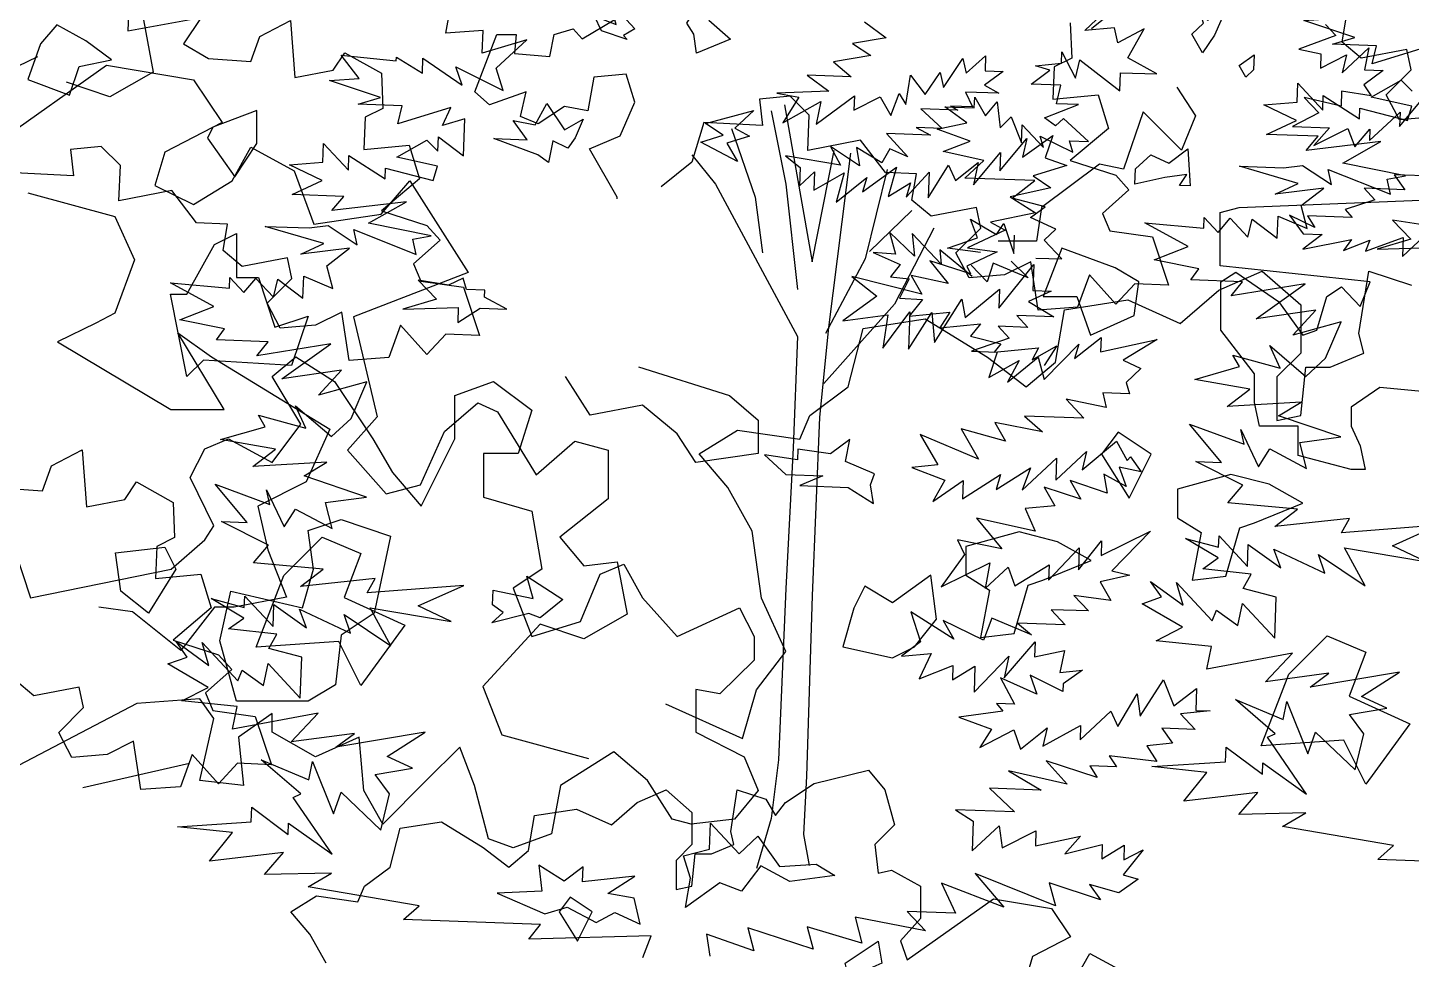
# Model space of a CAD drawing. Header units: inches. Extents: x -11 to 128, y 7 to 56.
# Drawn here: x 21.9189 to 22.3657, y 22.7921 to 23.0931 of the extents above; entities that cross this region are included whole.
import ezdxf

# ---------------------------------------------------------------- set-up
doc = ezdxf.new("R2010")
doc.units = ezdxf.units.IN
doc.header["$MEASUREMENT"] = 0
doc.layers.add('CAY', color=94, linetype='Continuous')
doc.layers.add('CAY-3', color=61, linetype='Continuous')
picture_1 = doc.add_image_def('image1.jpg', size_in_pixel=(1680, 1093))

# ---------------------------------------------------------------- blocks, each defined once
blk = doc.blocks.new('A$C76451831')
at = {"layer": 'CAY'}
for p, q in [((2376.83, 1830.3), (2385.26, 1838.17)), ((2398.19, 1832.28), (2376.83, 1830.3)), ((2400.53, 1821.31), (2398.19, 1832.28)), ((2419.46, 1831.53), (2400.53, 1821.31)), ((2407.86, 1810.63), (2419.46, 1831.53)), ((2550.08, 1834.68), (2557.51, 1826.71)), ((2557.51, 1826.71), (2530.88, 1816.76)), ((2360.15, 1806.86), (2360.43, 1815.01)), ((2360.43, 1815.01), (2370.19, 1796.08)), ((2530.88, 1816.76), (2546.62, 1813.49)), ((2546.62, 1813.49), (2546.26, 1803.08)), ((2546.26, 1803.08), (2565.18, 1812.84)), ((2562.01, 1799.81), (2581.21, 1817.72)), ((2565.18, 1812.84), (2562.01, 1799.81)), ((2581.21, 1817.72), (2577.94, 1801.97)), ((1580.12, 1739.29), (1673.28, 1805.36)), ((1673.28, 1805.36), (1735.78, 1794.74)), ((2338.32, 1791.75), (2351.81, 1801.71)), ((2341.5, 1804.79), (2360.15, 1806.86)), ((2351.81, 1801.71), (2341.5, 1804.79)), ((2370.19, 1796.08), (2373.37, 1809.12)), ((2373.37, 1809.12), (2402.04, 1786.81)), ((2428.75, 1799.02), (2407.86, 1810.63)), ((2591.52, 1801.5), (2577.56, 1791.1)), ((2577.94, 1801.97), (2591.52, 1801.5)), ((1735.78, 1794.74), (1756.42, 1764.07)), ((2359.59, 1791.01), (2338.32, 1791.75)), ((2402.04, 1786.81), (2402.5, 1799.94)), ((2402.5, 1799.94), (2428.75, 1799.02)), ((2297.39, 1774.6), (2297.66, 1782.29)), ((2297.66, 1782.29), (2305.35, 1768.88)), ((2356.4, 1777.52), (2359.59, 1791.01)), ((2561.17, 1775.81), (2534.65, 1782.18)), ((2534.65, 1782.18), (2545.14, 1770.93)), ((2561.55, 1786.68), (2561.17, 1775.81)), ((2582.72, 1783.22), (2561.55, 1786.68)), ((2577.56, 1791.1), (2582.72, 1783.22)), ((2603.25, 1761.19), (2622.65, 1784.54)), ((2292.03, 1763.9), (2276.12, 1775.34)), ((2276.12, 1775.34), (2297.39, 1774.6)), ((2305.35, 1768.88), (2313.86, 1779.01)), ((2313.86, 1779.01), (2315.93, 1760.35)), ((2347.89, 1767.39), (2372.24, 1776.97)), ((2372.24, 1776.97), (2356.4, 1777.52)), ((2581.6, 1751.07), (2603.62, 1771.61)), ((2603.62, 1771.61), (2603.25, 1761.19)), ((1756.42, 1764.07), (1715.15, 1742.83)), ((2270.57, 1759.21), (2292.03, 1763.9)), ((2315.93, 1760.35), (2323.91, 1768.23)), ((2323.91, 1768.23), (2331.4, 1749.38)), ((2331.4, 1749.38), (2331.86, 1762.51)), ((2331.86, 1762.51), (2347.15, 1746.11)), ((2355.85, 1761.67), (2347.89, 1767.39)), ((2361.47, 1766.92), (2355.85, 1761.67)), ((2379.47, 1750.42), (2361.47, 1766.92)), ((2545.14, 1770.93), (2526.22, 1761.16)), ((2294.29, 1750.68), (2270.57, 1759.21)), ((2347.15, 1746.11), (2344.72, 1754.36)), ((2344.72, 1754.36), (2368.33, 1742.65)), ((2526.22, 1761.16), (2552.92, 1760.23)), ((2552.92, 1760.23), (2541.6, 1747.48)), ((2541.6, 1747.48), (2566.05, 1759.77)), ((2566.05, 1759.77), (2571.02, 1746.45)), ((2571.02, 1746.45), (2581.89, 1759.22)), ((2581.89, 1759.22), (2581.6, 1751.07)), ((1715.15, 1742.83), (1708.07, 1718.65)), ((1763.5, 1722.19), (1777.06, 1746.37)), ((1777.06, 1746.37), (1808.31, 1729.27)), ((2275, 1743.19), (2294.29, 1750.68)), ((2304.23, 1736.73), (2275, 1743.19)), ((2365.9, 1750.9), (2379.47, 1750.42)), ((2368.33, 1742.65), (2365.9, 1750.9)), ((2290.64, 1724.06), (2304.23, 1736.73)), ((1735.78, 1705.08), (1763.5, 1722.19)), ((1808.31, 1729.27), (1822.46, 1690.92)), ((1870.81, 1698), (1891.44, 1722.19)), ((1891.44, 1722.19), (1933.31, 1656.12)), ((2340.88, 1722.3), (2290.64, 1724.06)), ((2324.58, 1709.73), (2340.88, 1722.3)), ((2628.74, 1725.4), (2599.32, 1726.42)), ((2599.32, 1726.42), (2607.1, 1715.73)), ((1708.07, 1718.65), (1735.78, 1705.08)), ((2577.68, 1716.75), (2585.55, 1708.32)), ((2607.1, 1715.73), (2577.68, 1716.75)), ((2348.38, 1703.45), (2324.58, 1709.73)), ((2337.68, 1695.67), (2348.38, 1703.45)), ((2585.55, 1708.32), (2564.01, 1701.36)), ((1822.46, 1690.92), (1870.81, 1698)), ((2294.59, 1694.45), (2313.24, 1683.37)), ((2299.57, 1681.13), (2294.59, 1694.45)), ((2355.97, 1687.32), (2337.68, 1695.67)), ((2523.99, 1697.32), (2533.94, 1683.83)), ((2542.26, 1688.52), (2523.99, 1697.32)), ((2569.25, 1695.74), (2537.11, 1696.86)), ((2537.11, 1696.86), (2542.26, 1688.52)), ((2564.01, 1701.36), (2569.25, 1695.74)), ((2236.31, 1685.23), (2240.6, 1669.26)), ((2254.38, 1667.88), (2236.31, 1685.23)), ((2252.8, 1684.11), (2254.38, 1667.88)), ((2273.61, 1662.02), (2252.8, 1684.11)), ((2313.24, 1683.37), (2318.5, 1691.35)), ((2318.5, 1691.35), (2325.91, 1669.79)), ((2325.91, 1669.79), (2326.36, 1682.92)), ((2347.54, 1679.46), (2355.97, 1687.32)), ((2547.52, 1683.35), (2533.56, 1672.96)), ((2533.94, 1683.83), (2547.52, 1683.35)), ((2605.43, 1667.73), (2624.63, 1685.65)), ((2272.6, 1672.39), (2273.61, 1662.02)), ((2295.85, 1653.27), (2272.6, 1672.39)), ((2278.01, 1673.72), (2299.57, 1681.13)), ((2301.92, 1670.62), (2278.01, 1673.72)), ((2360.21, 1665.87), (2347.54, 1679.46)), ((2533.56, 1672.96), (2568.69, 1679.89)), ((2568.69, 1679.89), (2562.98, 1671.93)), ((2562.98, 1671.93), (2581.82, 1679.44)), ((2578.82, 1671.38), (2605.9, 1681.31)), ((2581.82, 1679.44), (2578.82, 1671.38)), ((2605.9, 1681.31), (2605.43, 1667.73)), ((2224.56, 1670.43), (2244.05, 1661.86)), ((2240.6, 1669.26), (2224.56, 1670.43)), ((2310.84, 1662.93), (2306.71, 1649.32)), ((2336, 1652.18), (2310.84, 1662.93)), ((2323.91, 1664.2), (2336, 1652.18)), ((2341.65, 1666.52), (2360.21, 1665.87)), ((1933.31, 1656.12), (1850.76, 1624.27)), ((2244.05, 1661.86), (2237.18, 1653)), ((2237.18, 1653), (2250.52, 1651.57)), ((2306.71, 1649.32), (2295.06, 1661.39)), ((2473.21, 1643.47), (2504.46, 1657.04)), ((2504.46, 1657.04), (2532.18, 1632.86)), ((2574.04, 1612.21), (2581.11, 1657.04)), ((2581.11, 1657.04), (2611.77, 1647.01)), ((2250.52, 1651.57), (2243.68, 1637.7)), ((2445.5, 1619.29), (2473.21, 1643.47)), ((2243.68, 1637.7), (2260.17, 1636.58)), ((2260.17, 1636.58), (2250.41, 1624.7)), ((2362.36, 1629.32), (2407.77, 1636.4)), ((2407.77, 1636.4), (2445.5, 1619.29)), ((2532.18, 1632.86), (2532.18, 1598.05)), ((1850.76, 1624.27), (1867.86, 1552.31)), ((2217.32, 1615.75), (2262.13, 1622.83)), ((2250.41, 1624.7), (2279.71, 1627.56)), ((2262.13, 1622.83), (2306.94, 1595.11)), ((2279.71, 1627.56), (2272.61, 1616.4)), ((2355.88, 1591.57), (2362.36, 1629.32)), ((2206.7, 1573.87), (2217.32, 1615.75)), ((2272.61, 1616.4), (2301.91, 1619.26)), ((2301.91, 1619.26), (2294.59, 1610.35)), ((2577.58, 1598.05), (2574.04, 1612.21)), ((2294.59, 1610.35), (2316.52, 1604.76)), ((2316.52, 1604.76), (2311.64, 1598.82)), ((2339.03, 1593.3), (2356.71, 1603.22)), ((2356.71, 1603.22), (2347.62, 1589.13)), ((2306.94, 1595.11), (2334.65, 1573.87)), ((2311.64, 1598.82), (2343.64, 1601.95)), ((2343.64, 1601.95), (2339.03, 1593.3)), ((2532.18, 1598.05), (2515.08, 1580.95)), ((2553.4, 1588.03), (2577.58, 1598.05)), ((2334.65, 1573.87), (2355.88, 1591.57)), ((2532.18, 1553.22), (2535.71, 1588.03)), ((2535.71, 1588.03), (2553.4, 1588.03)), ((2178.99, 1553.22), (2206.7, 1573.87)), ((2515.08, 1580.95), (2515.08, 1549.69)), ((1916.21, 1541.69), (1940.38, 1562.33)), ((1940.38, 1562.33), (1954.53, 1555.85)), ((1954.53, 1555.85), (1982.25, 1510.43)), ((2171.92, 1536.12), (2178.99, 1553.22)), ((2515.08, 1549.69), (2532.18, 1553.22)), ((1867.86, 1552.31), (1846.63, 1528.12)), ((2099.39, 1525.5), (2127.11, 1542.61)), ((2127.11, 1542.61), (2171.92, 1536.12)), ((1899.11, 1503.35), (1916.21, 1541.69)), ((1982.25, 1510.43), (2009.96, 1534.61)), ((2009.96, 1534.61), (2034.13, 1528.12)), ((1846.63, 1528.12), (1874.34, 1496.86)), ((2034.13, 1528.12), (2034.13, 1493.32)), ((2120.03, 1501.32), (2099.39, 1525.5)), ((1874.34, 1496.86), (1899.11, 1503.35)), ((2034.13, 1493.32), (1999.34, 1465.6)), ((2137.72, 1470.05), (2120.03, 1501.32)), ((1999.34, 1465.6), (2016.44, 1444.95)), ((2144.2, 1421.69), (2137.72, 1470.05)), ((2016.44, 1444.95), (2040.62, 1447.9)), ((2040.62, 1447.9), (2047.69, 1410.15)), ((2161.89, 1383.34), (2144.2, 1421.69)), ((2047.69, 1410.15), (2016.44, 1392.45)), ((1985.19, 1403.07), (1943.92, 1358.24)), ((2016.44, 1392.45), (1985.19, 1403.07)), ((2140.67, 1355.62), (2161.89, 1383.34)), ((1943.92, 1358.24), (1957.48, 1323.44)), ((2130.64, 1320.82), (2140.67, 1355.62)), ((2075.22, 1345.59), (2130.64, 1320.82)), ((1957.48, 1323.44), (2019.98, 1306.33)), ((1732.84, 1302.79), (1656.18, 1285.1)), ((5255.24, 665.46), (5258.6, 683.93)), ((5037.78, 674.95), (5044.86, 637.2)), ((5282.04, 667.24), (5255.24, 665.46)), ((5281.47, 650.94), (5282.04, 667.24)), ((5556.41, 673.53), (5571.87, 662.11)), ((5313.53, 660.7), (5281.47, 650.94)), ((5291.51, 640.16), (5313.53, 660.7)), ((5571.87, 662.11), (5547.71, 657.97)), ((5547.71, 657.97), (5561, 649.34)), ((4917.76, 627.72), (4961.78, 648.56)), ((5179.91, 649.5), (5219.64, 645.39)), ((5192.92, 632.73), (5179.91, 649.5)), ((5219.64, 645.39), (5219.74, 648.11)), ((5219.74, 648.11), (5238.37, 636.58)), ((5238.37, 636.58), (5238.75, 647.45)), ((5238.75, 647.45), (5267.07, 627.87)), ((5561, 649.34), (5534.11, 644.84)), ((5613.22, 626.21), (5627.08, 647.03)), ((5627.08, 647.03), (5629.44, 636.52)), ((5629.44, 636.52), (5643.47, 649.18)), ((5643.47, 649.18), (5643.09, 638.31)), ((5044.86, 637.2), (5013.61, 619.51)), ((5262.55, 641.18), (5296.39, 624.13)), ((5267.07, 627.87), (5262.55, 641.18)), ((5296.39, 624.13), (5291.51, 640.16)), ((5534.11, 644.84), (5546.87, 633.97)), ((5599.9, 621.24), (5610.88, 637.17)), ((5610.88, 637.17), (5613.22, 626.21)), ((5656.22, 637.86), (5642.73, 627.9)), ((5643.09, 638.31), (5656.22, 637.86)), ((5013.61, 619.51), (4982.36, 630.13)), ((5171.57, 631.21), (5192.92, 632.73)), ((5208.3, 619.04), (5171.57, 631.21)), ((5515.19, 635.07), (5530.65, 623.65)), ((5546.87, 633.97), (5515.19, 635.07)), ((5586.05, 614.01), (5589.51, 635.2)), ((5589.51, 635.2), (5599.9, 621.24)), ((5642.73, 627.9), (5652.95, 622.1)), ((5192.27, 614.16), (5208.3, 619.04)), ((5530.65, 623.65), (5493.44, 622.23)), ((5493.44, 622.23), (5509.21, 619.42)), ((5509.21, 619.42), (5497.68, 600.78)), ((5521.67, 599.94), (5549.11, 620.29)), ((5549.11, 620.29), (5548.75, 609.88)), ((5548.75, 609.88), (5567.67, 619.64)), ((5567.67, 619.64), (5575.36, 606.23)), ((5575.36, 606.23), (5581.34, 621.88)), ((5581.34, 621.88), (5586.05, 614.01)), ((5628.96, 622.94), (5634.03, 612.34)), ((5652.95, 622.1), (5628.96, 622.94)), ((5223.95, 613.06), (5192.27, 614.16)), ((5220.78, 600.02), (5223.95, 613.06)), ((5258.8, 611.84), (5220.78, 600.02)), ((5252.91, 598.9), (5258.8, 611.84)), ((5497.68, 600.78), (5524.95, 616.15)), ((5524.95, 616.15), (5521.67, 599.94)), ((5596.82, 610.92), (5612.19, 596.78)), ((5623.52, 609.98), (5596.82, 610.92)), ((5618.19, 612.89), (5623.52, 609.98)), ((5634.03, 612.34), (5618.19, 612.89)), ((5268.94, 603.78), (5252.91, 598.9)), ((5268.01, 577.07), (5268.94, 603.78)), ((5612.19, 596.78), (5593.63, 597.43)), ((5593.63, 597.43), (5603.87, 592.08)), ((5219.94, 576.02), (5241.67, 588.41)), ((5241.67, 588.41), (5249.55, 580.43)), ((5249.55, 580.43), (5249.91, 590.84)), ((5249.91, 590.84), (5268.01, 577.07)), ((5603.87, 592.08), (5572.18, 593.19)), ((5572.18, 593.19), (5587.46, 576.34)), ((5653.72, 566.32), (5673.11, 589.67)), ((5669.92, 576.18), (5691.77, 591.73)), ((5673.11, 589.67), (5669.92, 576.18)), ((5691.77, 591.73), (5686.22, 575.61)), ((5166.8, 572.44), (5167.27, 586.02)), ((5167.27, 586.02), (5185.18, 566.81)), ((5185.18, 566.81), (5185.54, 577.23)), ((5185.54, 577.23), (5211.69, 560.45)), ((5552.79, 569.84), (5531.98, 583.71)), ((5531.98, 583.71), (5539.21, 570.31)), ((5568.73, 572), (5550.53, 583.07)), ((5550.53, 583.07), (5552.79, 569.84)), ((5574.52, 582.23), (5568.73, 572)), ((5587.46, 576.34), (5574.52, 582.23)), ((5634.78, 556.1), (5654.18, 579.45)), ((5654.18, 579.45), (5653.72, 566.32)), ((5142.71, 570.56), (5166.8, 572.44)), ((5166.34, 559.31), (5142.71, 570.56)), ((5211.69, 560.45), (5211.96, 568.14)), ((5211.96, 568.14), (5246.09, 559.24)), ((5249.17, 569.56), (5219.94, 576.02)), ((5246.09, 559.24), (5249.17, 569.56)), ((5499.57, 577.14), (5510.15, 568.61)), ((5539.21, 570.31), (5499.57, 577.14)), ((5510.15, 568.61), (5509.69, 555.48)), ((5554.86, 551.18), (5579.49, 568.91)), ((5579.49, 568.91), (5573.32, 547.82)), ((5602.29, 546.81), (5616.7, 570.33)), ((5616.7, 570.33), (5621.75, 559.27)), ((5621.75, 559.27), (5638.07, 572.3)), ((5638.07, 572.3), (5634.78, 556.1)), ((5701.88, 570.07), (5677.61, 562.76)), ((5686.22, 575.61), (5701.88, 570.07)), ((5144.69, 549.18), (5166.34, 559.31)), ((5509.69, 555.48), (5520.47, 565.53)), ((5520.47, 565.53), (5520.01, 552.4)), ((5520.01, 552.4), (5541.74, 564.79)), ((5541.74, 564.79), (5536.02, 543.68)), ((5536.02, 543.68), (5557.94, 561.5)), ((5557.94, 561.5), (5554.86, 551.18)), ((5573.32, 547.82), (5589.52, 557.68)), ((5586.44, 547.36), (5602.93, 565.37)), ((5589.52, 557.68), (5586.44, 547.36)), ((5602.93, 565.37), (5602.29, 546.81)), ((5677.61, 562.76), (5690.45, 554.15)), ((5181.8, 547.89), (5144.69, 549.18)), ((5173.29, 537.76), (5181.8, 547.89)), ((5690.45, 554.15), (5661.22, 547.47)), ((5661.22, 547.47), (5679.4, 535.95)), ((5226.98, 544.04), (5173.29, 537.76)), ((5199.71, 528.68), (5226.98, 544.04)), ((5683.65, 539.8), (5680.11, 515.62)), ((5244.7, 519.4), (5199.71, 528.68)), ((5679.4, 535.95), (5646.99, 529.38)), ((5646.99, 529.38), (5657.66, 523.56)), ((5125.31, 526.29), (5156.99, 525.18)), ((5167.47, 513.94), (5125.31, 526.29)), ((5156.99, 525.18), (5170.65, 526.97)), ((5170.65, 526.97), (5191.46, 513.1)), ((5189.12, 524.06), (5233.82, 506.18)), ((5191.46, 513.1), (5189.12, 524.06)), ((5231.48, 517.14), (5244.7, 519.4)), ((5657.66, 523.56), (5630.49, 510.91)), ((5150.9, 506.35), (5167.47, 513.94)), ((5185.94, 510.57), (5150.9, 506.35)), ((5169.64, 497.99), (5185.94, 510.57)), ((5233.82, 506.18), (5231.48, 517.14)), ((5651.68, 507.91), (5630.03, 497.78)), ((5630.49, 510.91), (5651.68, 507.91)), ((5680.11, 515.62), (5652.4, 515.62)), ((5174.04, 481.52), (5169.64, 497.99)), ((5632.55, 492.25), (5603.42, 501.43)), ((5603.42, 501.43), (5616.44, 485.11)), ((5630.03, 497.78), (5632.55, 492.25)), ((5652.99, 467.51), (5678.1, 498.82)), ((5678.1, 498.82), (5677.45, 480.26)), ((5099.74, 481.85), (5100.01, 489.54)), ((5100.01, 489.54), (5110.05, 478.77)), ((5110.05, 478.77), (5118.57, 488.9)), ((5118.57, 488.9), (5131.23, 475.31)), ((5131.23, 475.31), (5134.41, 488.34)), ((5134.41, 488.34), (5152.5, 474.56)), ((5152.5, 474.56), (5153.06, 490.41)), ((5153.06, 490.41), (5174.04, 481.52)), ((5597.6, 477.61), (5547.29, 490.25)), ((5547.29, 490.25), (5565.37, 476.01)), ((5589.92, 491.02), (5597.6, 477.61)), ((5616.44, 485.11), (5589.92, 491.02)), ((5057.27, 485.6), (5099.74, 481.85)), ((5088.4, 468.64), (5057.27, 485.6)), ((5628.73, 460.65), (5653.46, 481.1)), ((5653.46, 481.1), (5652.99, 467.51)), ((5690.58, 479.8), (5674.45, 472.2)), ((5677.45, 480.26), (5690.58, 479.8)), ((5064.05, 459.07), (5088.4, 468.64)), ((5565.37, 476.01), (5540.74, 458.29)), ((5606.81, 442.83), (5626.47, 473.88)), ((5626.47, 473.88), (5628.73, 460.65)), ((5674.45, 472.2), (5692.64, 461.14)), ((5096, 452.51), (5064.05, 459.07)), ((5540.74, 458.29), (5573.06, 462.6)), ((5569.51, 438.7), (5589, 464.76)), ((5573.06, 462.6), (5569.51, 438.7)), ((5589, 464.76), (5588.07, 438.05)), ((5588.07, 438.05), (5604.84, 464.21)), ((5604.84, 464.21), (5606.81, 442.83)), ((5665.94, 462.08), (5673.8, 453.64)), ((5692.64, 461.14), (5665.94, 462.08)), ((5062.55, 449.63), (5086.72, 432.52)), ((5090.28, 444.55), (5096, 452.51)), ((5652.53, 454.38), (5660.39, 445.95)), ((5673.8, 453.64), (5652.53, 454.38)), ((5127.39, 443.26), (5090.28, 444.55)), ((5119.34, 433.11), (5127.39, 443.26)), ((5172.65, 441.67), (5119.34, 433.11)), ((5137.34, 416.61), (5172.65, 441.67)), ((5660.39, 445.95), (5633.33, 436.47)), ((5685.63, 416.05), (5710.54, 441.48)), ((5707.46, 431.16), (5726.57, 446.36)), ((5710.54, 441.48), (5707.46, 431.16)), ((5726.57, 446.36), (5726.2, 435.94)), ((5726.2, 435.94), (5766.85, 444.95)), ((5766.85, 444.95), (5742.31, 429.94)), ((5633.33, 436.47), (5651.88, 435.82)), ((5651.88, 435.82), (5645.8, 417.45)), ((5645.8, 417.45), (5667.53, 429.83)), ((5659.29, 414.25), (5681.21, 432.08)), ((5667.53, 429.83), (5659.29, 414.25)), ((5681.21, 432.08), (5685.63, 416.05)), ((5742.31, 429.94), (5755.24, 424.05)), ((5180.15, 422.83), (5137.34, 416.61)), ((5163.66, 404.81), (5180.15, 422.83)), ((5755.24, 424.05), (5744.47, 414)), ((5198.44, 414.48), (5163.66, 404.81)), ((5187.1, 388.13), (5198.44, 414.48)), ((5744.47, 414), (5746.9, 405.75)), ((5701.45, 401.9), (5714.12, 388.31)), ((5730.24, 395.91), (5701.45, 401.9)), ((5746.9, 405.75), (5727.89, 406.42)), ((5727.89, 406.42), (5730.24, 395.91)), ((5120.57, 390.45), (5154.68, 381.1)), ((5125.26, 382.13), (5120.57, 390.45)), ((5154.68, 381.1), (5147.08, 397.23)), ((5147.08, 397.23), (5173.04, 375.02)), ((5173.04, 375.02), (5187.1, 388.13)), ((5714.12, 388.31), (5671.57, 389.8)), ((5671.57, 389.8), (5684.32, 378.47)), ((5093.21, 372.82), (5125.26, 382.13)), ((5171.94, 380.31), (5154.84, 342.56)), ((5625.93, 380.51), (5638.32, 358.77)), ((5657.8, 371.69), (5625.93, 380.51)), ((5650.11, 385.11), (5657.8, 371.69)), ((5684.32, 378.47), (5650.11, 385.11)), ((5132.85, 366), (5093.21, 372.82)), ((5596.34, 376.56), (5609.18, 354.8)), ((5638.32, 358.77), (5596.34, 376.56)), ((5712.82, 351.18), (5737.55, 371.63)), ((5737.55, 371.63), (5745.22, 357.76)), ((5116.55, 353.42), (5132.85, 366)), ((5669.71, 336.37), (5694.53, 359.53)), ((5693.98, 343.68), (5715.99, 364.22)), ((5694.53, 359.53), (5693.98, 343.68)), ((5715.99, 364.22), (5712.82, 351.18)), ((5745.22, 357.76), (5747.58, 360.4)), ((5747.58, 360.4), (5755.36, 349.7)), ((5169.68, 356.55), (5116.55, 353.42)), ((5153.48, 346.69), (5169.68, 356.55)), ((5609.18, 354.8), (5590.52, 352.74)), ((5590.52, 352.74), (5614.23, 343.75)), ((5651.15, 337.02), (5675.71, 352.48)), ((5675.71, 352.48), (5669.71, 336.37)), ((5755.36, 349.7), (5739.62, 352.97)), ((5739.62, 352.97), (5744.58, 339.2)), ((5112.43, 313.22), (5089.38, 340.77)), ((5089.38, 340.77), (5128.75, 326.25)), ((5154.84, 342.56), (5120.06, 324.86)), ((5198.26, 331.53), (5153.48, 346.69)), ((5614.23, 343.75), (5605.53, 328.18)), ((5605.53, 328.18), (5627.35, 343.29)), ((5626.89, 330.16), (5654.25, 347.79)), ((5627.35, 343.29), (5626.89, 330.16)), ((5654.25, 347.79), (5651.15, 337.02)), ((5712.08, 329.9), (5685.64, 338.53)), ((5685.64, 338.53), (5693.33, 325.12)), ((5730.81, 334.24), (5704.39, 343.32)), ((5704.39, 343.32), (5712.08, 329.9)), ((5744.58, 339.2), (5728.57, 347.91)), ((5728.57, 347.91), (5730.81, 334.24)), ((5126.39, 336.76), (5139.05, 310.02)), ((5128.75, 326.25), (5126.39, 336.76)), ((5168.67, 327.57), (5198.26, 331.53)), ((5120.06, 324.86), (5127.13, 293.6)), ((5139.05, 310.02), (5147.21, 322.88)), ((5147.21, 322.88), (5173.45, 308.82)), ((5173.45, 308.82), (5168.67, 327.57)), ((5693.33, 325.12), (5671.96, 323.14)), ((5671.96, 323.14), (5679.1, 307.03)), ((5093.87, 313.86), (5112.43, 313.22)), ((5127.72, 296.82), (5093.87, 313.86)), ((5636.83, 316.21), (5655.1, 294.27)), ((5679.1, 307.03), (5636.83, 316.21)), ((5623.15, 300.82), (5628.22, 290.22)), ((5655.1, 294.27), (5623.15, 300.82)), ((5710.31, 279.19), (5726.89, 299.92)), ((5726.53, 289.51), (5762.02, 306.85)), ((5726.89, 299.92), (5726.53, 289.51)), ((5762.02, 306.85), (5734.29, 278.35)), ((5116.85, 284.05), (5127.72, 296.82)), ((5127.13, 293.6), (5140.69, 259.39)), ((5628.22, 290.22), (5611.54, 266.77)), ((5688.75, 271.78), (5710.86, 295.04)), ((5710.86, 295.04), (5710.31, 279.19)), ((5166.99, 279.58), (5116.85, 284.05)), ((5150.69, 267), (5166.99, 279.58)), ((5611.54, 266.77), (5646.58, 284.14)), ((5646.58, 284.14), (5643.22, 265.67)), ((5643.22, 265.67), (5659.62, 280.96)), ((5659.62, 280.96), (5664.59, 267.64)), ((5664.59, 267.64), (5689.13, 282.65)), ((5689.13, 282.65), (5688.75, 271.78)), ((5204.37, 272.83), (5150.69, 267)), ((5198.57, 262.61), (5204.37, 272.83)), ((5747.32, 275.18), (5725.86, 270.49)), ((5725.86, 270.49), (5733.55, 257.07)), ((5734.29, 278.35), (5747.32, 275.18)), ((5140.69, 259.39), (5102.96, 252.31)), ((5110.3, 252.09), (5110.58, 260.24)), ((5110.58, 260.24), (5131.11, 238.22)), ((5268.09, 267.89), (5198.57, 262.61)), ((5235.4, 253.16), (5268.09, 267.89)), ((5733.55, 257.07), (5706.94, 260.72)), ((5706.94, 260.72), (5717.43, 249.48)), ((5029.84, 248.77), (5005.67, 252.31)), ((5088.81, 252.31), (5064.63, 221.05)), ((5110.03, 244.39), (5086.5, 258.36)), ((5086.5, 258.36), (5110.3, 252.09)), ((5102.96, 252.31), (5088.81, 252.31)), ((5131.11, 238.22), (5131.66, 254.07)), ((5131.66, 254.07), (5155.1, 237.38)), ((5155.1, 237.38), (5150.12, 250.7)), ((5150.12, 250.7), (5186.68, 233.56)), ((5200.91, 251.65), (5259.03, 241.91)), ((5215.82, 224.38), (5200.91, 251.65)), ((5259.03, 241.91), (5235.4, 253.16)), ((5620.65, 229.28), (5589.62, 248.95)), ((5589.62, 248.95), (5596.57, 227.4)), ((5717.43, 249.48), (5690.72, 250.41)), ((5690.72, 250.41), (5700.77, 239.63)), ((5064.63, 221.05), (5029.84, 248.77)), ((5098.88, 236.62), (5110.03, 244.39)), ((5186.68, 233.56), (5182.16, 246.86)), ((5182.16, 246.86), (5215.82, 224.38)), ((5641.92, 228.54), (5612.96, 242.7)), ((5612.96, 242.7), (5620.65, 229.28)), ((5647.91, 244.2), (5641.92, 228.54)), ((5676.5, 232.32), (5647.91, 244.2)), ((5700.77, 239.63), (5666.37, 240.83)), ((5666.37, 240.83), (5676.5, 232.32)), ((5133.64, 232.69), (5098.88, 236.62)), ((5127.84, 222.47), (5133.64, 232.69)), ((5069.17, 216.35), (5061.4, 227.51)), ((5061.4, 227.51), (5084.82, 210.37)), ((5079.96, 226.86), (5105.73, 199.21)), ((5084.82, 210.37), (5079.96, 226.86)), ((5151.64, 216.19), (5127.84, 222.47)), ((5596.57, 227.4), (5583.06, 216.99)), ((5583.06, 216.99), (5604.43, 218.97)), ((5604.43, 218.97), (5595.64, 200.69)), ((5656.83, 201.27), (5679.04, 227.24)), ((5679.04, 227.24), (5678.66, 216.38)), ((5678.66, 216.38), (5700.12, 221.07)), ((5700.12, 221.07), (5696.85, 205.31)), ((5055.4, 211.39), (5069.17, 216.35)), ((5084.27, 194.52), (5055.4, 211.39)), ((5124.19, 195.85), (5127.46, 211.6)), ((5127.46, 211.6), (5150.61, 186.76)), ((5150.61, 186.76), (5151.64, 216.19)), ((5595.64, 200.69), (5619.99, 210.27)), ((5619.99, 210.27), (5619.62, 199.85)), ((5619.62, 199.85), (5635.83, 209.71)), ((5635.18, 191.15), (5660.1, 217.02)), ((5635.83, 209.71), (5635.18, 191.15)), ((5660.1, 217.02), (5656.83, 201.27)), ((5105.73, 199.21), (5108.71, 206.81)), ((5108.71, 206.81), (5124.19, 195.85)), ((5654.12, 201.37), (5664.33, 182.42)), ((5680.44, 189.57), (5654.12, 201.37)), ((5699.09, 191.64), (5675.48, 203.34)), ((5675.48, 203.34), (5680.44, 189.57)), ((5696.85, 205.31), (5713.22, 207.01)), ((5713.22, 207.01), (5699.28, 197.07)), ((5754.66, 173.83), (5771.43, 199.99)), ((5771.43, 199.99), (5778.93, 181.14)), ((5065.35, 184.75), (5084.27, 194.52)), ((5699.28, 197.07), (5699.09, 191.64)), ((5738.54, 166.23), (5752.5, 189.77)), ((5752.5, 189.77), (5754.66, 173.83)), ((5778.93, 181.14), (5795.23, 193.72)), ((5795.23, 193.72), (5794.68, 177.87)), ((5105.08, 180.65), (5065.35, 184.75)), ((5101.8, 164.44), (5105.08, 180.65)), ((5651.21, 182.88), (5655.99, 177.27)), ((5664.33, 182.42), (5651.21, 182.88)), ((5163.37, 175.89), (5101.8, 164.44)), ((5144.07, 155.26), (5163.37, 175.89)), ((5655.99, 177.27), (5624.12, 172.95)), ((5624.12, 172.95), (5647.84, 164.41)), ((5711.47, 156.75), (5733.48, 177.29)), ((5733.48, 177.29), (5738.54, 166.23)), ((5805.09, 177.51), (5783.72, 175.53)), ((5783.72, 175.53), (5794.2, 164.29)), ((5794.68, 177.87), (5805.09, 177.51)), ((5189.6, 161.37), (5144.07, 155.26)), ((5240.39, 162.32), (5176.11, 151.42)), ((5176.11, 151.42), (5189.6, 161.37)), ((5213.04, 144.69), (5240.39, 162.32)), ((5647.84, 164.41), (5639.22, 151.11)), ((5639.22, 151.11), (5663.68, 163.86)), ((5663.68, 163.86), (5668.64, 150.09)), ((5668.64, 150.09), (5687.75, 165.29)), ((5684.58, 152.25), (5711.83, 167.16)), ((5687.75, 165.29), (5684.58, 152.25)), ((5711.83, 167.16), (5711.47, 156.75)), ((5794.2, 164.29), (5770.22, 165.13)), ((5770.22, 165.13), (5778, 154.43)), ((5778, 154.43), (5759.35, 152.36)), ((5759.35, 152.36), (5766.66, 141.22)), ((5150.92, 117.85), (5122.33, 142.42)), ((5122.33, 142.42), (5156.72, 128.07)), ((5156.72, 128.07), (5159.44, 141.12)), ((5159.44, 141.12), (5174.44, 103.42)), ((5231.32, 136.34), (5213.04, 144.69)), ((5723.66, 129.58), (5686.93, 141.74)), ((5686.93, 141.74), (5702.2, 124.89)), ((5766.66, 141.22), (5732.36, 145.14)), ((5732.36, 145.14), (5737.52, 137.25)), ((5204.43, 131.84), (5231.32, 136.34)), ((5214.82, 117.88), (5204.43, 131.84)), ((5702.2, 124.89), (5659.94, 134.52)), ((5659.94, 134.52), (5683.47, 120.56)), ((5737.52, 137.25), (5718.51, 137.92)), ((5718.51, 137.92), (5723.66, 129.58)), ((5646.36, 121.85), (5664.34, 104.9)), ((5683.47, 120.56), (5646.36, 121.85)), ((5145.4, 115.32), (5150.92, 117.85)), ((5173.42, 74.45), (5145.4, 115.32)), ((5174.44, 103.42), (5179.97, 119.1)), ((5179.97, 119.1), (5208.47, 91.81)), ((5208.47, 91.81), (5214.82, 117.88)), ((5115.33, 97.78), (5115.69, 108.2)), ((5115.69, 108.2), (5141.75, 88.7)), ((5621.8, 106.39), (5634.65, 98.23)), ((5664.34, 104.9), (5621.8, 106.39)), ((5062.19, 94.2), (5115.33, 97.78)), ((5101.92, 90.09), (5062.19, 94.2)), ((5085.34, 69.36), (5101.92, 90.09)), ((5141.75, 88.7), (5142.03, 96.85)), ((5142.03, 96.85), (5173.42, 74.45)), ((5634.65, 98.23), (5633.91, 76.95)), ((5633.91, 76.95), (5653.12, 94.87)), ((5653.12, 94.87), (5655.28, 78.93)), ((5655.28, 78.93), (5679.72, 91.22)), ((5679.72, 91.22), (5679.35, 80.35)), ((5679.35, 80.35), (5711.76, 87.38)), ((5711.76, 87.38), (5700.44, 74.63)), ((5700.44, 74.63), (5727.42, 81.39)), ((5727.42, 81.39), (5727.05, 70.98)), ((5727.05, 70.98), (5743.26, 80.84)), ((5743.26, 80.84), (5742.89, 70.43)), ((5138.57, 75.66), (5085.34, 69.36)), ((5124.88, 59.82), (5138.57, 75.66)), ((5756.74, 77.65), (5742.51, 59.56)), ((5742.89, 70.43), (5756.74, 77.65)), ((5172.95, 60.86), (5124.88, 59.82)), ((5156.29, 51.02), (5172.95, 60.86)), ((5693.7, 37.24), (5636.06, 60.56)), ((5636.06, 60.56), (5656.51, 36.27)), ((5236.02, 37.35), (5156.29, 51.02)), ((5656.51, 36.27), (5611.8, 53.7)), ((5611.8, 53.7), (5621.92, 32.04)), ((5726.02, 41.55), (5689.29, 53.71)), ((5689.29, 53.71), (5693.7, 37.24)), ((5739.34, 46.52), (5718.26, 52.7)), ((5718.26, 52.7), (5726.02, 41.55)), ((5753.28, 56.46), (5739.34, 46.52)), ((5742.51, 59.56), (5753.28, 56.46)), ((5224.8, 27.32), (5236.02, 37.35)), ((5621.92, 32.04), (5587.07, 33.25)), ((5587.07, 33.25), (5600.17, 19.2)), ((5323.46, 23.87), (5224.8, 27.32)), ((5314.94, 13.29), (5323.46, 23.87)), ((5472.46, 21.39), (5476.87, 4.92)), ((5519.51, 6.15), (5472.46, 21.39)), ((5515.09, 22.17), (5519.51, 6.15)), ((5554.55, 10.36), (5515.09, 22.17)), ((5600.17, 19.2), (5549.77, 29.12)), ((5549.77, 29.12), (5554.55, 10.36)), ((5402.93, 15.66), (5314.94, 13.29)), ((5396.95, 0), (5402.93, 15.66)), ((5476.87, 4.92), (5442.85, 16.98)), ((5442.85, 16.98), (5445.02, 1.04))]:
    blk.add_line(p, q, dxfattribs=at)
for points in [[(2453.77, 1827.61), (2462.2, 1835.48), (2459.75, 1843.27), (2464.99, 1837.65), (2478.4, 1845.34), (2470.06, 1827.05), (2461.46, 1814.2)], [(2452.67, 1718.4), (2444.98, 1718.67), (2450.24, 1726.64), (2434.31, 1724.48), (2412.84, 1719.79), (2413.22, 1730.66), (2424.45, 1740.69), (2437.38, 1734.8), (2450.89, 1745.21)], [(1750.85, 1676.24), (1766.68, 1684.16), (1766.68, 1652.48), (1782.52, 1652.48), (1794.4, 1616.83), (1818.15, 1624.76), (1806.27, 1589.11), (1742.93, 1593.07), (1731.05, 1581.19), (1719.18, 1640.6), (1731.05, 1640.6)], [(2424.51, 1525.4), (2400.76, 1541.24), (2388.88, 1525.4), (2408.68, 1493.71)], [(1754.81, 1391.09), (1762.72, 1426.73), (1814.19, 1414.85), (1822.11, 1442.57), (1818.15, 1470.3), (1841.9, 1478.22), (1877.53, 1466.34), (1865.66, 1410.89), (1841.9, 1395.05), (1837.94, 1359.4), (1818.15, 1347.52), (1766.68, 1347.52)], [(1683.55, 1426.73), (1679.59, 1454.45), (1715.22, 1458.41), (1723.14, 1442.57), (1703.34, 1410.89)], [(2270.12, 1406.58), (2266.16, 1438.27), (2238.45, 1418.46), (2218.65, 1430.34), (2210.73, 1414.5), (2202.82, 1386.78), (2238.45, 1378.86), (2254.28, 1386.78)], [(2523.49, 1366.98), (2551.2, 1394.7), (2578.91, 1382.82), (2567.03, 1351.13), (2610.58, 1331.33), (2578.91, 1287.77), (2563.08, 1319.45), (2503.69, 1315.49)], [(2022.48, 1195.89), (2006.64, 1206.45), (1998.72, 1195.89), (2011.92, 1174.77)], [(2220.42, 1169.48), (2228.34, 1174.77), (2230.98, 1158.92), (2207.23, 1148.36), (2204.59, 1158.92)], [(5385.59, 660.91), (5367.22, 666.99), (5362.15, 677.59), (5377.8, 671.61), (5372.94, 688.09), (5391.29, 668.41), (5382.97, 663.72)], [(5433.75, 664.66), (5428.59, 672.55), (5436.76, 685.87), (5455.77, 685.2), (5444.52, 674.72), (5459.91, 661.03), (5435.54, 651)], [(4975.54, 671.37), (4963.75, 657.61), (4954.71, 632.05), (4984.58, 620.64), (4991.66, 641.49), (5014.85, 646.2), (4996.37, 659.97)], [(1313.22, 601.66), (1310.78, 609.9), (1300.19, 604.83), (1278.56, 608.31), (1291.67, 594.7), (1267.4, 587.39), (1307.33, 588.72), (1306.95, 577.85), (1323.17, 588.16), (1342.18, 587.5), (1326.17, 596.22), (1326.34, 601.2)], [(5321.51, 577.92), (5289.74, 589.45), (5313.73, 588.62), (5303.79, 602.56), (5319.54, 599.29), (5327.79, 614.87), (5340.72, 595.83), (5354.13, 603.52), (5348.22, 590.13), (5342.97, 582.61), (5332.29, 587.97), (5329.02, 572.21)], [(5441.93, 600.46), (5476.69, 609.67), (5463.11, 597), (5473.78, 591.19), (5457.3, 586.32), (5464.99, 572.91), (5438.74, 586.97), (5454.77, 591.85)], [(5270.09, 480.89), (5267.66, 489.13), (5257.06, 484.06), (5235.43, 487.54), (5248.55, 473.93), (5224.28, 466.62), (5264.2, 467.94), (5263.82, 457.08), (5280.04, 467.39), (5299.05, 466.73), (5283.04, 475.45), (5283.22, 480.43)], [(1037.58, 376.89), (1009.87, 383.97), (971.54, 373.35), (971.54, 352.71), (988.64, 342.09), (982.16, 307.88), (1006.33, 310.83), (1016.36, 345.63), (1026.97, 349.17), (1061.76, 363.33)], [(5560.63, 340.18), (5563.63, 348.23), (5542.64, 357.13), (5545.91, 372.88), (5531.95, 362.49), (5508.51, 366.03), (5508.25, 358.33), (5484.35, 361.88), (5499.72, 347.75), (5526.42, 346.81), (5509.86, 339.69), (5544.71, 338.47), (5562.89, 326.95)], [(5288.9, 254.01), (5289.27, 264.43), (5318.06, 258.44), (5313.63, 274.46), (5339.33, 257.69), (5323.02, 244.66), (5314.96, 247.66), (5288.45, 240.88), (5296.41, 248.31)], [(5431.12, 57.29), (5426.24, 73.32), (5444.99, 78.11), (5445.64, 96.67), (5466.17, 74.65), (5479.75, 87.32), (5495.3, 65.47), (5521.65, 67.27), (5534.95, 59.1), (5502.63, 54.79), (5481.72, 65.95), (5467.95, 47.84), (5452.3, 53.83), (5427.66, 36.1)], [(5395.07, 24.09), (5390.74, 42.83), (5371.82, 46.21), (5391.29, 58.68), (5353.54, 54.56), (5353.92, 65.42), (5340.41, 55.01), (5322.23, 66.53), (5324.3, 47.87), (5292.07, 46.28), (5326.45, 31.48), (5342.48, 36.36), (5363.39, 25.2), (5376.78, 32.44)]]:
    blk.add_lwpolyline(points, close=True, dxfattribs=at)
for points in [[(2492.57, 1796.79), (2487.87, 1805.12), (2498.57, 1812.9), (2498.19, 1802.04), (2492.57, 1796.79)], [(1831.28, 1158.99), (1819.49, 1179.83), (1805.73, 1195.96), (1824.21, 1207.36), (1854.08, 1203.04), (1858.8, 1214.44), (1877.27, 1228.2), (1884.35, 1256.12), (1914.22, 1260.84), (1944.1, 1242.36), (1962.57, 1228.2), (1976.72, 1240), (1981.05, 1265.17), (2011.31, 1269.89), (2036.47, 1258.48), (2054.94, 1274.61), (2075.78, 1283.65), (2094.25, 1267.53), (2094.25, 1244.33), (2082.85, 1232.92), (2082.85, 1212.08), (2094.25, 1214.44), (2096.61, 1237.64), (2108.4, 1237.64), (2124.52, 1244.33), (2122.16, 1253.76), (2126.88, 1283.65), (2147.32, 1276.97), (2154.39, 1265.17), (2161.47, 1274.61), (2182.3, 1288.37), (2221.22, 1297.81), (2233.01, 1283.65), (2240.09, 1258.48), (2225.93, 1244.33), (2228.29, 1223.88), (2237.73, 1225.84), (2258.56, 1214.44), (2258.56, 1191.24), (2244.41, 1175.12), (2249.13, 1161.35), (2311.23, 1205.4), (2352.9, 1198.32), (2366.66, 1177.87), (2339.14, 1163.71), (2334.43, 1147.59)], [(2371.37, 1149.95), (2380.42, 1166.07), (2401.25, 1154.67)], [(1366.59, 144.65), (1267.92, 148.09), (1279.15, 158.13), (1199.42, 171.79), (1216.08, 181.63), (1168, 180.59), (1181.7, 196.44), (1128.46, 190.13), (1145.04, 210.86), (1105.31, 214.97), (1158.45, 218.55), (1158.82, 228.97), (1184.87, 209.47), (1185.16, 217.62), (1216.55, 195.22), (1188.52, 236.09), (1194.05, 238.62), (1165.45, 263.19), (1199.84, 248.84), (1202.56, 261.89), (1217.56, 224.2), (1223.09, 239.87), (1251.6, 212.58), (1257.94, 238.65), (1247.56, 252.62), (1274.45, 257.12), (1256.16, 265.46), (1283.51, 283.09), (1219.24, 272.19), (1232.73, 282.15), (1187.2, 276.03), (1206.5, 296.66), (1144.92, 285.21), (1148.21, 301.42), (1108.47, 305.53), (1127.39, 315.29), (1098.53, 332.17), (1112.3, 337.13), (1104.53, 348.28), (1127.95, 331.14), (1123.09, 347.63), (1148.86, 319.98), (1151.84, 327.59), (1167.32, 316.62), (1170.59, 332.37), (1193.74, 307.54), (1194.76, 336.97), (1170.97, 343.24), (1176.76, 353.46), (1142.01, 357.4), (1153.15, 365.17), (1129.62, 379.13), (1153.42, 372.86), (1153.71, 381.01), (1174.23, 358.99), (1174.79, 374.84), (1198.22, 358.15), (1193.25, 371.47), (1229.81, 354.33), (1225.29, 367.63), (1258.94, 345.15), (1244.04, 372.42), (1302.15, 362.68), (1278.53, 373.93), (1311.22, 388.66), (1241.7, 383.38), (1247.49, 393.61), (1193.82, 387.77), (1210.12, 400.35), (1159.97, 404.82), (1170.84, 417.59), (1137, 434.64), (1155.56, 433.99), (1132.5, 461.54), (1171.87, 447.02), (1169.52, 457.53), (1182.18, 430.79), (1190.33, 443.66), (1216.58, 429.59), (1211.79, 448.35), (1241.39, 452.3), (1196.6, 467.46), (1212.81, 477.32), (1159.68, 474.19), (1175.98, 486.77), (1136.34, 493.59), (1168.38, 502.9), (1163.69, 511.23), (1197.8, 501.87), (1190.21, 518.01), (1216.17, 495.79), (1230.22, 508.9), (1241.57, 535.25), (1206.79, 525.59), (1223.28, 543.6), (1180.46, 537.39), (1215.78, 562.45), (1162.46, 553.88), (1170.52, 564.03), (1133.41, 565.32), (1139.12, 573.28), (1107.18, 579.84), (1131.53, 589.42), (1100.4, 606.37), (1142.87, 602.62), (1143.13, 610.32), (1153.18, 599.54), (1161.69, 609.67), (1174.36, 596.08), (1177.53, 609.12), (1195.63, 595.34), (1196.18, 611.18), (1217.17, 602.29), (1212.76, 618.77), (1229.06, 631.34), (1194.02, 627.13), (1210.6, 634.71), (1168.43, 647.06), (1200.12, 645.95), (1213.77, 647.74), (1234.59, 633.87), (1232.25, 644.83), (1276.94, 626.95), (1274.6, 637.91), (1287.82, 640.17), (1242.83, 649.45), (1270.11, 664.82), (1216.42, 658.53), (1224.93, 668.66), (1187.81, 669.96), (1209.46, 680.08), (1185.84, 691.33), (1209.92, 693.21), (1210.4, 706.8), (1228.31, 687.58), (1228.67, 698), (1254.82, 681.22), (1255.09, 688.91), (1289.22, 680.02), (1292.3, 690.34), (1263.07, 696.8), (1284.8, 709.18), (1292.68, 701.2)], [(1301.93, 732.61), (1263.9, 720.79), (1267.08, 733.83), (1235.4, 734.94), (1251.43, 739.82), (1214.69, 751.98), (1236.05, 753.5), (1223.04, 770.27), (1262.77, 766.17), (1262.86, 768.88), (1281.49, 757.35), (1281.87, 768.22), (1310.19, 748.64)], [(634.39, 741.87), (648.1, 741.87), (647.04, 728.16), (672.36, 726.05), (675.52, 741.87), (689.23, 746.09), (695.56, 738.71), (718.76, 752.42)], [(1046.77, 750.31), (1047.82, 725), (1035.17, 718.67), (1034.11, 695.47), (1066.81, 698.63), (1074.19, 674.37), (1046.77, 651.17), (1079.47, 640.62), (1088.96, 630.08), (1069.97, 613.2), (1075.25, 600.55), (1105.83, 596.33), (1117.43, 561.52), (1093.18, 562.58), (1079.47, 547.81), (1060.48, 568.91), (1052.04, 545.7), (1023.57, 543.59), (1018.29, 578.4), (999.31, 568.91), (974, 566.8), (964.5, 584.73), (982.43, 602.66), (979.27, 617.42), (946.57, 611.09), (932.86, 622.69), (936.03, 641.68), (913.88, 642.73), (895.95, 665.94), (857.98, 658.55), (859.04, 683.87), (845.32, 697.58), (823.18, 695.47), (825.29, 676.48), (783.1, 678.59), (774.66, 650.12), (752.51, 632.19)], [(720.87, 623.75), (720.87, 624.8), (700.83, 659.61), (722.98, 669.1), (733.53, 693.36), (727.2, 713.4), (704, 711.29), (699.78, 687.03), (682.9, 690.19), (663.92, 677.54), (651.26, 682.81), (655.48, 700.74), (629.11, 691.25), (618.57, 700.74), (634.39, 741.87)], [(831.61, 687.03), (842.16, 634.3), (850.6, 558.36)], [(841.11, 691.25), (861.15, 578.4), (876.97, 658.55)], [(803.14, 674.37), (820.01, 624.8), (825.29, 584.73)], [(774.66, 655.39), (791.54, 634.3), (850.6, 524.61), (847.43, 444.45), (842.16, 343.2), (836.89, 219.8), (831.61, 177.62), (821.07, 141.76)], [(888.57, 656.44), (872.75, 530.94), (866.42, 466.6), (861.15, 337.93), (856.93, 208.2), (854.82, 166.02), (859.04, 143.87)], [(914.93, 644.84), (899.11, 580.51), (870.64, 526.72)], [(932.86, 615.31), (902.28, 585.78)], [(948.68, 602.66), (920.21, 547.81), (869.58, 490.86)]]:
    blk.add_lwpolyline(points, dxfattribs=at)
at = {"layer": 'CAY-3'}
for p, q in [((5780.93, 626.51), (5794.49, 605.87)), ((5756.87, 608.7), (5742.61, 567.53)), ((5766.78, 598.79), (5756.87, 608.7)), ((5784.47, 581.1), (5766.78, 598.79)), ((5794.49, 605.87), (5784.47, 581.1)), ((5725.51, 571.07), (5683.65, 539.8)), ((5742.61, 567.53), (5725.51, 571.07)), ((4954.64, 550.49), (5017.14, 533.39)), ((5812.18, 536.27), (5825.74, 539.8)), ((5825.74, 539.8), (5961.93, 545.34)), ((5017.14, 533.39), (5031.3, 502.12)), ((5812.18, 497.92), (5812.18, 536.27)), ((472.66, 495.71), (489.75, 509.86)), ((489.75, 509.86), (517.47, 492.17)), ((736.22, 502.79), (801.66, 482.14)), ((5031.3, 502.12), (5017.14, 463.78)), ((5920.07, 486.36), (5812.18, 497.92)), ((493.29, 461.49), (472.66, 495.71)), ((517.47, 492.17), (545.18, 450.88)), ((604.14, 482.14), (631.85, 492.17)), ((631.85, 492.17), (659.57, 471.52)), ((701.43, 467.98), (683.74, 495.71)), ((5812.76, 486.36), (5823.37, 493.44)), ((5823.37, 493.44), (5854.03, 472.2)), ((604.14, 450.88), (604.14, 482.14)), ((801.66, 482.14), (822.3, 464.44)), ((5812.76, 451.56), (5812.76, 486.36)), ((5888.82, 475.74), (5899.43, 482.82)), ((5899.43, 482.82), (5912.99, 468.66)), ((5912.99, 468.66), (5920.07, 486.36)), ((659.57, 471.52), (649.54, 440.26)), ((739.16, 475.06), (701.43, 467.98)), ((763.93, 454.42), (739.16, 475.06)), ((5854.03, 472.2), (5871.72, 448.02)), ((5881.74, 451.56), (5888.82, 475.74)), ((472.66, 433.77), (493.29, 461.49)), ((822.3, 464.44), (822.3, 440.26)), ((5017.14, 463.78), (5003.58, 456.71)), ((424.31, 443.8), (441.41, 450.88)), ((441.41, 450.88), (472.66, 433.77)), ((545.18, 450.88), (559.33, 426.69)), ((579.97, 402.51), (604.14, 450.88)), ((777.49, 433.77), (763.93, 454.42)), ((5003.58, 456.71), (4975.87, 443.14)), ((5095.88, 394.47), (5062.55, 449.63)), ((5836.93, 420.29), (5812.76, 451.56)), ((5871.72, 448.02), (5881.74, 451.56)), ((413.69, 423.15), (424.31, 443.8)), ((624.78, 440.26), (624.78, 409)), ((649.54, 440.26), (624.78, 440.26)), ((822.3, 440.26), (777.49, 433.77)), ((4975.87, 443.14), (5057.56, 394.47)), ((5086.72, 432.52), (5171.94, 380.31)), ((430.79, 388.35), (413.69, 423.15)), ((559.33, 426.69), (579.97, 402.51)), ((5836.93, 399.65), (5836.93, 420.29)), ((624.78, 409), (659.57, 398.97)), ((5927.14, 410.26), (5906.51, 396.11)), ((5964.88, 406.73), (5927.14, 410.26)), ((659.57, 398.97), (666.64, 357.09)), ((5840.47, 382.54), (5836.93, 399.65)), ((281.82, 388.34), (298.92, 336.43)), ((424.31, 378.32), (430.79, 388.35)), ((5057.56, 394.47), (5095.88, 394.47)), ((5906.51, 396.11), (5906.51, 382.54)), ((400.13, 357.09), (424.31, 378.32)), ((5868.18, 382.54), (5840.47, 382.54)), ((5868.18, 361.31), (5868.18, 382.54)), ((5906.51, 382.54), (5912.99, 368.38)), ((5912.99, 368.38), (5916.53, 351.28)), ((708.5, 353.55), (725.6, 360.63)), ((725.6, 360.63), (739.16, 336.44)), ((5906.51, 351.28), (5868.18, 361.31)), ((298.92, 336.43), (400.13, 357.09)), ((666.64, 357.09), (646, 343.52)), ((694.35, 319.34), (708.5, 353.55)), ((5916.53, 351.28), (5906.51, 351.28)), ((646, 343.52), (659.57, 308.72)), ((739.16, 336.44), (763.93, 308.72)), ((763.93, 308.72), (808.74, 329.37)), ((808.74, 329.37), (819.35, 308.72)), ((659.57, 308.72), (694.35, 319.34)), ((819.35, 308.72), (819.35, 291.61)), ((819.35, 291.61), (794.59, 267.43)), ((794.59, 267.43), (777.49, 270.38)), ((777.49, 270.38), (777.49, 239.71)), ((375.37, 260.35), (274.75, 207.84)), ((420.77, 263.89), (375.37, 260.35)), ((430.79, 249.73), (420.77, 263.89)), ((420.77, 204.9), (430.79, 249.73)), ((472.66, 253.27), (448.48, 236.17)), ((472.66, 239.71), (472.66, 253.27)), ((503.91, 222.01), (472.66, 239.71)), ((777.49, 239.71), (812.28, 222.01)), ((448.48, 236.17), (452.02, 201.37)), ((535.16, 236.17), (503.91, 222.01)), ((538.69, 197.83), (535.16, 236.17)), ((607.68, 229.09), (583.5, 204.9)), ((618.29, 201.37), (607.68, 229.09)), ((718.53, 225.55), (680.2, 201.37)), ((742.7, 204.9), (718.53, 225.55)), ((812.28, 222.01), (822.3, 197.83)), ((452.02, 201.37), (420.77, 204.9)), ((583.5, 204.9), (552.25, 173.64)), ((628.32, 163.02), (618.29, 201.37)), ((680.2, 201.37), (673.72, 166.56)), ((760.39, 177.18), (742.7, 204.9)), ((552.25, 173.64), (538.69, 197.83)), ((822.3, 197.83), (805.2, 177.18)), ((773.95, 173.64), (760.39, 177.18)), ((805.2, 177.18), (773.95, 173.64)), ((646, 156.54), (628.32, 163.02)), ((673.72, 166.56), (646, 156.54))]:
    blk.add_line(p, q, dxfattribs=at)
for points in [[(5966.38, 605.14), (5941.07, 603.03), (5931.58, 620.96), (5949.51, 638.89), (5946.34, 653.65), (5913.65, 647.32), (5899.94, 658.93), (5903.1, 677.91), (5880.95, 678.97), (5863.02, 702.17), (5825.05, 694.79), (5826.11, 720.1), (5812.4, 733.81), (5790.25, 731.7), (5792.36, 712.72), (5750.17, 714.82), (5741.73, 686.35), (5719.59, 668.42)], [(370.92, 792.13), (368.81, 744.67), (421.54, 754.16), (408.89, 735.17), (426.82, 724.63), (457.4, 722.52), (463.73, 740.45), (485.88, 752.05), (489.04, 710.92), (516.47, 716.19), (524.9, 728.85), (551.27, 714.08), (552.33, 688.77), (539.67, 682.44), (538.61, 659.24), (571.31, 662.4), (578.69, 638.14), (551.27, 614.94), (583.97, 604.39), (593.46, 593.85), (574.47, 576.97), (579.75, 564.31), (610.33, 560.1), (621.94, 525.29), (597.68, 526.35), (583.97, 511.58), (564.98, 532.67), (556.54, 509.47), (528.07, 507.36), (522.79, 542.17), (503.81, 532.67), (478.5, 530.56), (469.01, 548.49), (486.94, 566.42), (483.77, 581.19), (451.08, 574.86), (437.36, 586.46), (440.53, 605.45), (418.38, 606.5), (400.45, 629.7), (362.48, 622.32), (363.54, 647.63), (349.83, 661.35), (327.68, 659.24), (329.79, 640.25), (287.6, 642.36)], [(4934.65, 338.15), (4965.24, 336.04), (4971.56, 353.97), (4993.71, 365.57), (4996.88, 324.44), (5024.3, 329.71), (5032.74, 342.37), (5059.1, 327.61), (5060.16, 302.29), (5047.5, 295.96), (5046.45, 272.76), (5079.14, 275.93), (5086.52, 251.67), (5059.1, 228.46), (5091.8, 217.92), (5101.29, 207.37), (5082.31, 190.5), (5087.58, 177.84), (5118.16, 173.62), (5129.77, 138.82), (5105.51, 139.87), (5091.8, 125.11), (5072.81, 146.2), (5064.38, 123), (5035.9, 120.89), (5030.63, 155.69), (5011.64, 146.2), (4986.33, 144.09), (4976.84, 162.02), (4994.77, 179.95), (4991.6, 194.71), (4958.91, 188.39), (4945.2, 199.99)]]:
    blk.add_lwpolyline(points, dxfattribs=at)
for points in [[(430.06, 675.26), (426.1, 667.34), (445.9, 639.61), (461.73, 663.38), (461.73, 687.14)], [(5736.7, 496.38), (5698.37, 510.54), (5684.81, 475.74), (5708.98, 475.74), (5719.01, 448.02), (5750.26, 462.17), (5753.8, 486.36)], [(481.06, 352.48), (508.78, 380.21), (536.49, 368.33), (524.61, 336.64), (568.16, 316.84), (536.49, 273.27), (520.65, 304.96), (461.27, 301)], [(5847.55, 340.66), (5819.83, 347.74), (5781.51, 337.12), (5781.51, 316.48), (5798.61, 305.86), (5792.12, 271.65), (5816.3, 274.6), (5826.32, 309.4), (5836.93, 312.94), (5871.72, 327.09)]]:
    blk.add_lwpolyline(points, close=True, dxfattribs=at)

msp = doc.modelspace()

# ---------------------------------------------------------------- block references
at = {"layer": 'CAY', "xscale": 0.0004489089019145984, "yscale": 0.0004489089019145984, "zscale": 0.0004489089019145984}
for p in [(19.69482, 22.79263), (21.78568, 22.75783), (21.19327, 22.27055)]:
    msp.add_blockref('A$C76451831', p, dxfattribs=at)

# ---------------------------------------------------------------- pictures from other files: only their frames are drawn
image = msp.add_image(picture_1, insert=(12.49661, 7.37723), size_in_units=(74.4025, 48.40591))
image.dxf.flags = 6

doc.saveas('drawing.dxf')
